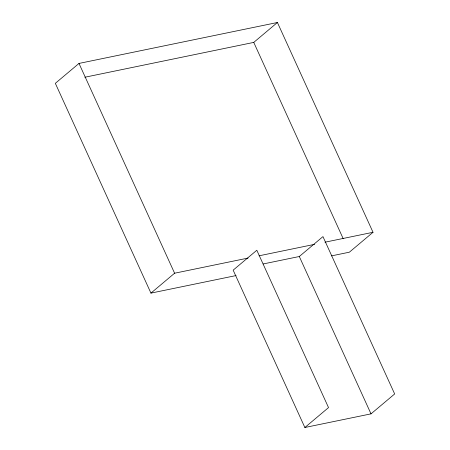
<?xml version="1.0" encoding="UTF-8"?>
<svg xmlns="http://www.w3.org/2000/svg" width="450" height="450" viewBox="0 0 450 450"><rect width="100%" height="100%" fill="white"/><g stroke="black" fill="none" stroke-linecap="round" stroke-linejoin="round"><path stroke-width="0.67" d="M331.515 255.876L349.363 252.197L373.022 232.296L277.414 22.5L78.992 63.428L55.333 83.329L150.941 293.119L236.076 275.563M84.853 77.237L253.755 42.401L277.414 22.5M150.941 293.119L174.6 273.218L248.068 258.069M263.16 263.964L299.301 256.511L322.959 236.61L394.667 393.958L371.008 413.859L304.864 427.5L233.162 270.152L256.821 250.251L328.528 407.599L304.864 427.5M259.054 255.803L314.662 244.333M324.962 242.207L373.022 232.296M253.755 42.401L343.243 238.764M299.301 256.511L371.008 413.859M78.992 63.428L174.6 273.218"/></g></svg>
